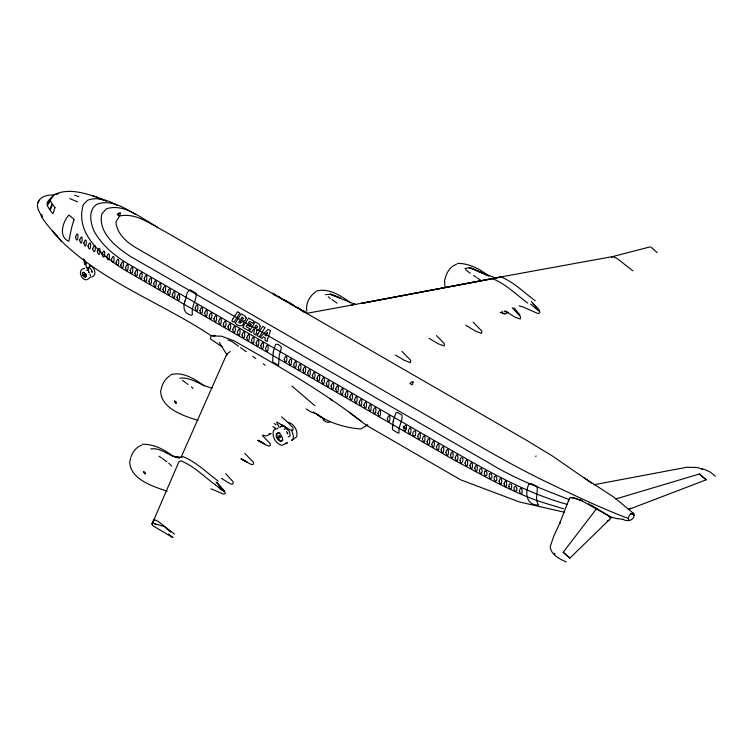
<?xml version="1.0" encoding="UTF-8"?>
<svg xmlns="http://www.w3.org/2000/svg" width="753" height="753" viewBox="0 0 753 753"><rect width="100%" height="100%" fill="white"/><g stroke="black" fill="none" stroke-linecap="round" stroke-linejoin="round"><path stroke-width="1.13" d="M512.238 307.779L520.492 316.731L520.267 319.027L514.892 317.164L504.943 310.744M91.904 272.078C93.127 271.325 91.941 272.257 91.838 271.673M92.421 271.682L89.908 267.964M281.556 416.851L288.578 422.97L293.058 427.939C294.188 434.697 283.288 424.654 281.217 424.871M408.314 430.885C411.176 441.079 412.465 420.485 408.333 430.678M401.97 351.406L410.696 360.358L410.441 362.635L404.427 360.386L395.438 355.039M444.571 280.163L444.938 286.884M129.732 461.1C129.262 479.002 153.414 486.786 167.166 491.088M160.681 390.478C160.21 408.38 184.363 416.164 198.114 420.466M210.576 336.817L210.699 339.085L222.559 347.152M89.466 266.844L89.673 264.802M403.73 427.28C404.662 439.15 409.312 419.346 403.74 427.186M52.936 195.018C41.349 194.622 32.981 201.832 40.125 213.353C44.135 223.067 52.418 230.07 58.649 238.315C101.439 281.942 161.33 302.424 211.395 335.866L211.565 335.744M86.134 262.788L85.691 264.877L86.294 265.903M415.308 435.469C417.708 424.485 408.578 436.166 415.138 435.883M568.666 500.971L569.324 499.041M130.156 460.384L130.683 458.135M161.104 389.762C162.046 384.124 165.133 378.693 170.046 375.634M444.995 279.457C446.124 273.019 450.087 266.44 456.553 264.284M85.456 264.03L84.92 264.378L85.503 263.597M144.181 472.818L144.642 473.421M175.129 402.196L175.59 402.799M88.468 270.035L86.981 270.393M211.395 335.866L221.711 336.224L234.108 340.893C276.586 364.876 319.056 389.188 357.967 418.743M277.499 428.739L277.236 428.269M88.572 268.407L87.282 268.793L86.953 267.899M89.155 266.844L88.223 267.635L86.595 267.456A1.506 0.866 0.1 0 1 86.256 266.506M610.307 516.793L580.281 499.926L571.292 497.394M568.459 500.679L559.743 523.354L560.373 521.933L553.747 536.117L550.208 546.725C551.017 554.952 559.601 558.905 566.181 561.964M564.515 512.256L519.325 501.94L460.601 479.812L366.391 425.294L349.241 412.39M130.947 457.005C132.754 451.875 136.321 446.906 141.677 445.164M279.194 436.203L279.928 435.78L280.653 437.041L279.918 437.465L279.41 436.919M569.324 499.032L570.012 497.582L574.492 498.006L580.158 500.265M588.564 504.171L588.827 503.672L589.448 504.736M611.775 257.357L612.867 256.538L650.112 246.88M47.317 205.691L50.366 200.712L52.023 203.583L49.764 209.767L47.317 205.691L47.11 203.47L50.366 200.712M596.724 508.463L563.169 552.278L569.908 558.114L611.54 517.546L590.804 504.868M179.892 378.288C190.933 376.509 201.296 386.148 212.167 388.03M325.522 294.63L330.426 294.225L340.14 297.962L333.683 295.261L330.153 294.188L354.842 304.203M481.506 473.439L481.929 472.715A10.834 7.257 65.9 0 0 482.193 470.399L481.261 468.197L479.793 469.1A10.834 7.257 65.9 0 0 479.529 471.416L480.254 473.317L481.506 473.439M490.598 279.683L491.144 279.024L500.961 276.916L612.867 256.538L616.905 258.326L632.915 270.873M37.772 202.557L39.09 201.023M85.531 277.066L86.087 275.852L85.531 273.998L83.489 272.341M86.218 276.426L84.92 277.189L82.877 275.542A2.673 1.544 60.1 0 1 82.886 272.464L84.496 272.435M89.268 272.595L88.779 271.466L88.628 272.219M89.861 277.622L87.282 279.598M274.845 429.342L273.452 430.932C271.861 436.787 275.89 443.809 281.763 445.362L287.477 442.849L285.406 443.263M284.069 429.483L285.858 428.448L289.434 431.337L290.14 435.893L288.352 436.919M282.996 439.987L281.208 441.023L279.947 440.58L276.925 436.486L276.925 433.587L278.714 432.551L279.965 432.984M52.908 195.959L54.47 194.66L58.47 193.785M315.639 291.995C309.455 295.967 305.454 303.854 306.885 311.187M464.902 268.463L469.543 267.748L479.247 271.767L472.818 268.689L469.298 267.72L472.818 268.689L487.85 275.56L478.447 271.353L495.785 278.102M628.699 509.47L630.675 508.256M535.628 456.365L536.202 456.036M367.775 425.003L360.715 428.956C345.505 427.789 330.746 423.261 317.757 415.195M279.787 427.337L283.759 425.294M92.026 276.878C97.711 274.986 94.219 266.6 89.588 265.715M280.841 426.612L282.855 425.633M607.163 521.151L609.083 520.238M230.202 351.5L226.757 354.221L180.946 457.579L182.979 456.61C196.213 461.909 206.689 472.649 218.088 480.96M170.592 374.825C182.348 370.994 195.036 379.173 204.232 385.894M316.185 291.185C328.289 287.392 341.241 295.863 350.578 302.894M277.113 428.636L277.801 428.353M615.643 499.004L699.424 473.995L706.163 479.821L628.209 509.63M53.981 194.773C67.779 187.996 83.169 192.73 96.892 197.164M215.17 335.81L212.468 335.782M491.144 279.024L361.111 303.468L500.961 276.916C513.885 282.074 524.088 292.625 535.204 300.767M350.23 305.36L499.512 277.245M90.454 277.113L91.085 276.991M86.35 279.711L85.71 279.843C80.345 278.977 77.653 268.868 84.59 268.435M269.047 433.822L271.118 433.417L267.466 435.507L265.395 435.921L262.948 435.065M329.965 422.009L327.894 422.424L325.447 421.558L323.018 419.609M306.763 313.333L352.677 304.918M593.966 484.744L686.896 467.246L697.212 467.538L705.467 469.816L710.578 472.253L715.35 476.263M366.391 425.294L367.671 425.069M88.703 268.426L87.894 268.397L89.089 267.663M623.06 519.391C627.673 522.215 635.457 520.059 633.885 513.687L613.61 496.98L584.309 477.948M150.769 448.976C161.189 447.084 169.453 457.024 179.619 457.937L173.209 456.318L180.494 457.127M142.458 444.261C153.744 444.082 164.672 449.532 173.284 456.516M457.353 263.371C468.968 263.268 480.15 268.962 488.913 276.266M623.38 519.335L616.566 518.563L609.008 516.454M286.554 431.629L287.787 432.937L287.062 433.361M116.997 205.268C108.3 200.251 97.457 196.533 87.677 200.213L83.329 204.647C74.105 234.428 104.281 257.648 126.702 271.174L454.059 460.055C482.72 475.096 510.75 491.775 541.586 502.119L563.668 508.821M504.19 311.544L508.708 312.514M629.649 520.492L628.52 519.975C627.682 516.972 630.007 512.784 633.386 513.311L633.885 513.687M276.172 429.144L274.996 428.391M701.203 468.846L702.615 469.232M492.641 278.714C505.865 284.013 516.351 294.752 527.749 303.064M519.081 305.831L523.542 307.139L538.226 313.7L539.948 312.42L539.12 310.49L535.901 307.337M608.368 516.586L611.54 517.546M163.919 526.498L153.819 523.401L155.786 524.446M500.124 312.439L504.435 313.822M85.202 277.029L83.159 275.372A2.673 1.544 60.1 0 1 83.169 272.304M288.333 422.367C294.207 423.93 298.235 430.951 296.635 436.806L291.59 440.486L292.983 438.905L293.472 436.354L291.618 430.076M74.5 195.112L78.849 196.674M92.77 195.639L102.832 199.413M353.985 303.967L355.887 304.683M227.98 339.989L231.971 341.533L238.607 346.267M315.074 413.453L310.048 411.505L306.151 408.945M104.479 200.496L98.012 198.312M628.463 518.478C599.868 507.767 572.449 494.448 544.946 481.242C499.277 459.001 456.139 431.968 411.957 406.978L136.133 247.85C126.551 242.118 116.988 233.91 115.924 222.013L119.539 216.007C136.077 212.478 150.722 224.243 164.672 231.369L526.14 440.044L552.26 455.904L591.5 483.068M69.794 198.576L77.634 201.917M87.066 270.365L88.317 270.412L88.515 269.8M210.981 488.801L223.585 494.166L225.298 493.469L224.545 491.21L216.751 482.268M582.417 500.858L580.281 499.926L580.902 500.613M569.08 499.54C542.424 489.102 515.494 479.077 490.909 464.064L130.975 256.764C116.875 247.624 97.786 233.091 101.787 214.031L106.342 208.816C124.076 203.235 139.794 217.288 154.421 225.316M567.423 504.482C518.986 491.003 476.056 464.064 432.589 439.573L128.236 263.964C114.503 255.756 101.702 245.13 93.946 230.889C90.435 222.577 87.885 209.983 96.968 204.223C110.258 199.178 124.292 207.489 135.342 214.464M276.822 421.981L286.789 427.968M257.893 440.336L263.992 443.743L257.893 440.336C259.917 439.987 271.4 450.642 270.261 443.705L262.364 435.535M280.69 424.56L286.375 427.751M241.092 458.888L247.172 462.304L241.092 458.888C243.106 458.558 254.608 469.185 253.46 462.257L244.716 453.315M105.476 200.9L106.38 201.409M293.934 305.539L289.199 302.593L297.331 307.836M301.492 310.18L302.377 310.688L299.882 309.041L301.002 309.888M630.383 513.264L633.941 515.316M406.14 428.57L403.09 426.81L406.093 429.022M272.868 426.603L275.231 427.968M287.091 301.915L287.665 302.254M155.278 225.844L157.631 227.265M221.354 478.494C222.53 478.108 234.409 488.744 233.129 481.816L225.674 473.637M331.96 400.172L330.285 399.015M473.637 275.504L476.207 277.198M316.382 413.783L324.11 418.894L313.276 411.985M465.655 325.164L475.519 331.113L481.544 333.372L481.807 331.075L473.072 322.133M429.097 338.37L438.086 343.726L444.101 345.975L444.355 343.697L436.458 335.527M159.034 456.243L161.556 457.956M477.12 277.819L480.8 280.314M331.951 299.638L337.099 303.13M186.377 383.277L188.071 384.444M240.499 347.622L246.184 351.689M252.82 356.433L255.662 358.456M263.239 363.878L265.131 365.233M162.45 458.596L166.912 461.796M168.7 463.076L171.731 466.163M358.739 419.299L361.064 420.974M286.601 301.595L285.764 300.899L287.919 302.226M465.552 269.574L470.22 273.254M182.584 380.416L185.53 382.684M298.414 308.382L297.237 307.252L304.786 312.128M284.841 300.729L283.57 299.685M278.986 297.294L272.821 293.143L274.864 295.082M215.396 484.885L223.886 491.596M168.427 534.018L172.945 537.614L152.746 525.688L152.059 523.57L153.706 520.191L155.532 520.05L158.535 521.66L174.545 534.197M215.104 484.659C203.988 476.517 193.794 465.966 180.871 460.808L178.894 461.815L152.021 524.22L153.706 520.191L153.621 521.594M328.242 296.738L330.379 298.48M274.29 423.525L275.909 424.861M291.929 386.063L314.914 405.773M218.652 487.097L223.98 491.54M657.218 252.584L651.044 247.172M530.63 304.118L538.564 310.81M170.649 532.117L164.465 526.705M307.553 313.521L303.506 310.848L306.113 312.9M303.657 311.789L304.231 312.279M291.477 304.664L288.484 302.094L283.156 299.242M283.072 299.609L278.271 296.287L280.888 298.339M563.169 552.278L569.908 558.095M699.424 473.995L706.163 479.84M222.107 488.866L224.545 491.21L216.12 482.155M117.647 214.125L119.463 215.904M533.086 303.854L539.223 310.434L531.402 301.501M191.46 386.797L192.956 388.444M554.377 553.191L555.093 553.982M514.026 307.798L519.994 314.923M219.302 342.502L227.199 355.294M287.307 433.05L287.655 433.832M85.814 273.828L86.218 274.779M84.515 259.719L85.701 264.096M83.423 258.891L84.91 264.359M90.021 273.885L90.313 275.814M278.77 427.167C279.081 424.099 276.304 425.351 277.198 422.471M41.848 214.389L42.206 217.297M507.023 313.163A7.304 4.283 -60.8 0 1 501.893 311.074M74.02 219.998C71.394 226.54 70.17 235.284 68.843 241.289C57.802 236.875 63.167 220.893 68.965 215.047L73.813 219.095L74.02 219.998M455.198 457.89C458.502 468.065 459.085 447.197 455.198 457.89M460.111 460.459C460.685 467.773 465.589 457.156 461.062 457.805A2.974 2.297 82.9 0 0 460.281 459.057L460.111 460.459M465.025 463.029C468.404 473.289 468.677 452.449 465.025 463.029M519.354 491.154C524.003 500.293 522.158 481.205 519.354 491.154M92.666 248.791C95.65 259.079 96.704 238.023 92.666 248.791M97.353 251.483C100.347 261.79 101.373 240.725 97.353 251.483M102.041 254.185C105.034 264.491 106.06 243.426 102.041 254.185M106.728 256.886C109.722 267.193 110.747 246.127 106.728 256.886M111.416 259.587C114.409 269.894 115.435 248.838 111.416 259.587M116.103 262.289C119.096 272.595 120.113 251.54 116.103 262.289M120.781 265C123.784 275.297 124.8 254.241 120.781 265M125.469 267.701C128.462 277.998 129.488 256.942 125.469 267.701M130.156 270.402C133.149 280.7 134.166 259.644 130.156 270.402M134.834 273.104C137.837 283.401 138.853 262.345 134.834 273.104M139.521 275.805C142.515 286.102 143.541 265.047 139.521 275.805M144.209 278.506C147.202 288.813 148.219 267.757 144.209 278.506M148.887 281.208C151.89 291.515 152.906 270.459 148.887 281.208M153.574 283.919C156.568 294.216 157.593 273.16 153.574 283.919M158.262 286.62C161.255 296.917 162.272 275.862 158.262 286.62M162.949 289.321C165.942 299.619 166.959 278.563 162.949 289.321M167.627 292.023C170.63 302.32 171.646 281.264 167.627 292.023M172.315 294.724C175.308 305.021 176.334 283.966 172.315 294.724M177.002 297.426C179.995 307.732 181.012 286.677 177.002 297.426M195.262 307.968C198.255 318.265 199.272 297.209 195.262 307.968M199.903 310.641C202.896 320.947 203.922 299.882 199.903 310.641M204.59 313.342C207.583 323.649 208.6 302.593 204.59 313.342M209.278 316.053C212.271 326.35 213.287 305.294 209.278 316.053M213.956 318.754C216.958 329.052 217.975 307.996 213.956 318.754M218.643 321.456C221.636 331.753 222.662 310.697 218.643 321.456M223.33 324.157C226.324 334.454 227.34 313.399 223.33 324.157M228.008 326.858C231.011 337.156 232.028 316.1 228.008 326.858M232.696 329.56C235.689 339.867 236.715 318.801 232.696 329.56M237.383 332.261C240.376 342.568 241.393 321.512 237.383 332.261M242.061 334.972C245.064 345.269 246.08 324.214 242.061 334.972M246.749 337.673C249.742 347.971 250.768 326.915 246.749 337.673M251.436 340.375C254.429 350.672 255.446 329.616 251.436 340.375M256.124 343.076C259.117 353.373 260.133 332.318 256.124 343.076M260.802 345.778C263.795 356.075 264.821 335.019 260.802 345.778M265.489 348.479C268.482 358.786 269.508 337.721 265.489 348.479M284.229 359.294C287.222 369.591 288.239 348.535 284.229 359.294M288.907 361.995C291.91 372.293 292.926 351.237 288.907 361.995M293.595 364.697C296.588 374.994 297.614 353.938 293.595 364.697M298.282 367.398C301.275 377.705 302.292 356.64 298.282 367.398M302.96 370.099C305.963 380.406 306.979 359.35 302.96 370.099M307.648 372.81C310.641 383.108 311.667 362.052 307.648 372.81M312.335 375.512C315.328 385.809 316.345 364.753 312.335 375.512M317.022 378.213C320.016 388.51 321.032 367.455 317.022 378.213M321.7 380.914C324.703 391.212 325.72 370.156 321.7 380.914M326.388 383.616C329.381 393.913 330.407 372.857 326.388 383.616M331.075 386.317C334.068 396.615 335.085 375.559 331.075 386.317M335.753 389.019C338.756 399.325 339.772 378.27 335.753 389.019M340.441 391.729C343.434 402.027 344.46 380.971 340.441 391.729M345.128 394.431C348.121 404.728 349.138 383.672 345.128 394.431M349.806 397.132C352.809 407.429 353.825 386.374 349.806 397.132M354.494 399.834C357.487 410.131 358.513 389.075 354.494 399.834M359.181 402.535C362.174 412.832 363.191 391.776 359.181 402.535M363.868 405.236C366.862 415.534 367.878 394.478 363.868 405.236M368.546 407.938C371.54 418.244 372.566 397.189 368.546 407.938M373.234 410.649C376.227 420.946 377.253 399.89 373.234 410.649M377.921 413.35C380.914 423.647 381.931 402.591 377.921 413.35M387.287 418.753C390.28 429.05 391.306 407.994 387.287 418.753M417.68 436.288C420.692 446.585 421.68 425.539 417.68 436.288M422.367 438.99C425.379 449.287 426.358 428.25 422.367 438.99M427.055 441.7C430.057 451.998 431.036 430.951 427.055 441.7M431.733 444.402C434.745 454.699 435.723 433.653 431.733 444.402M436.42 447.103C439.432 457.4 440.401 436.364 436.42 447.103M441.107 449.805C444.091 460.111 445.155 439.065 441.107 449.805M445.785 452.506C448.929 462.869 449.663 441.738 445.785 452.506M450.473 455.217C453.598 465.505 454.313 444.534 450.473 455.217M469.891 465.627C473.298 475.981 473.308 455.094 469.891 465.627M474.719 468.253C478.117 478.635 478.042 457.805 474.719 468.253M499.098 481.214C502.533 491.521 502.42 470.964 499.098 481.214M504.049 483.765C507.475 494.034 507.418 473.515 504.049 483.765M509 486.494C508.463 487.888 510.854 490.165 511.438 488.123A10.824 7.426 64.7 0 0 511.711 485.807C511.833 482.579 508.096 483.558 509 486.494M79.677 240.066C82.058 250.58 83.724 229.401 79.677 240.066M83.847 243.059C86.416 253.554 87.696 232.451 83.847 243.059M88.016 246.062C90.934 256.453 91.97 235.331 88.016 246.062M75.545 237.044C77.954 247.568 79.479 226.427 75.545 237.044M246.146 318.001L245.29 320.477L242.993 321.183C245.374 326.736 237.948 327.197 235.378 323.084L241.129 313.785L245.064 316.119L246.146 318.001M260.265 326.378L259.23 329.24L256.782 330.303L255.982 334.963L253.705 333.654L254.467 329.466L253.563 328.948L251.624 332.459L249.431 331.188L255.182 321.889L259.154 324.242L260.265 326.378M184.956 300.955C182.894 307.958 183.628 313.342 191.497 315.328L192.448 314.556C190.829 307.12 196.731 300.287 196.194 293.294L190.264 289.877C185.906 291.242 186.848 297.708 184.956 300.955M273.283 351.924L272.671 361.365A1.233 0.612 54 0 0 272.944 362.089L278.488 365.29A1.233 0.612 54 0 0 278.619 364.791L279.231 355.35L281.33 348.338A1.45 1.101 84.6 0 0 281.406 347.726C280.869 345.74 277.452 343.462 275.645 344.403A1.45 1.101 84.6 0 0 275.382 344.912L273.283 351.924M393.179 421.096L392.407 428.768A1.892 0.951 54 0 0 393.395 430.302L398.262 433.107A1.892 0.951 54 0 0 399.005 432.58C398.121 426.546 402.911 420.899 401.989 415.11L397.123 412.305L396.012 412.766L393.179 421.096M527.533 487.85C525.217 496.359 528.22 505.649 538.659 504.962C534.254 499.371 538.348 492.17 536.974 486.382L530.385 483.341L528.559 484.612L527.533 487.85M267.588 339.179L267.202 341.448L264.934 340.14L265.329 337.984L263.268 336.798L261.95 338.408L260.039 337.316L268.068 329.325L270.478 330.718L267.588 339.179M276.304 433.944L276.295 436.844L278.073 439.931L280.587 441.38L281.65 441.173L282.375 440.354L282.384 437.446L280.605 434.359L278.092 432.909L276.304 433.944M84.665 275.024C83.461 276.059 83.903 272.812 84.665 275.024M84.938 274.864C83.743 275.899 84.185 272.642 84.938 274.864M516.624 490.58L515.428 491.285L513.988 489.375A10.74 7.822 60.1 0 1 514.261 487.059L515.758 486.137L516.916 488.208A10.74 7.822 60.1 0 1 516.643 490.523L516.624 490.58M143.644 471.66C145.414 476.658 146.619 472.253 143.644 471.66M174.592 401.038C176.362 406.036 177.567 401.631 174.592 401.038M257.62 326.67L256.773 327.762L254.843 327L256.086 325.117L257.62 326.67M243.501 318.453L242.786 319.366L241.007 318.632L242.052 317.041L243.501 318.453M120.358 213.137L119.482 215.913L117.11 214.539L119.529 212.666L120.358 213.137M241.233 322.19L240.198 323.188L238.56 322.34L239.718 320.59L241.233 322.19M413.096 382.072L412.211 384.83L409.848 383.465L412.268 381.592L413.096 382.072M54.96 207.602L52.936 213.767L50.244 210.454L52.446 204.214L54.96 207.602M267.287 332.732L266.176 335.829L264.858 335.066L267.287 332.732M484.81 471.303L484.631 471.717A10.834 7.257 65.9 0 0 484.367 474.032L485.393 476.178L486.758 475.331A10.834 7.257 65.9 0 0 487.022 473.016L486.014 470.86L484.81 471.303M489.638 473.919L489.459 474.334A10.834 7.257 65.9 0 0 489.196 476.649L490.231 478.786L491.634 477.929A10.815 7.398 64.6 0 0 491.897 475.614L491.154 473.722L489.638 473.919M494.57 476.48L494.392 476.894A10.815 7.398 64.6 0 0 494.128 479.209L495.182 481.336L496.585 480.48A10.815 7.398 64.6 0 0 496.848 478.164L495.794 476.037L494.57 476.48M278.789 436.091L278.789 437.277L279.805 437.87L279.815 436.684L278.789 436.091M232.771 319.093L231.858 321.051L234.051 322.312L239.793 313.013L237.609 311.751L232.771 319.093M243.737 325.418L242.833 327.376L248.49 330.652L249.507 328.543L246.071 326.557L247.153 324.901L249.921 326.501L251.257 324.477L248.49 322.877L249.45 321.409L252.754 323.31L254.1 321.267L248.575 318.077L243.737 325.418M258.006 333.645L257.093 335.612L259.277 336.873L265.028 327.574L262.835 326.313L258.006 333.645M49.387 199.507L47.223 202.773L50.347 200.147L53.783 195.055L49.387 199.507M61.52 241.299L52.362 230.86L61.52 241.299"/></g></svg>
